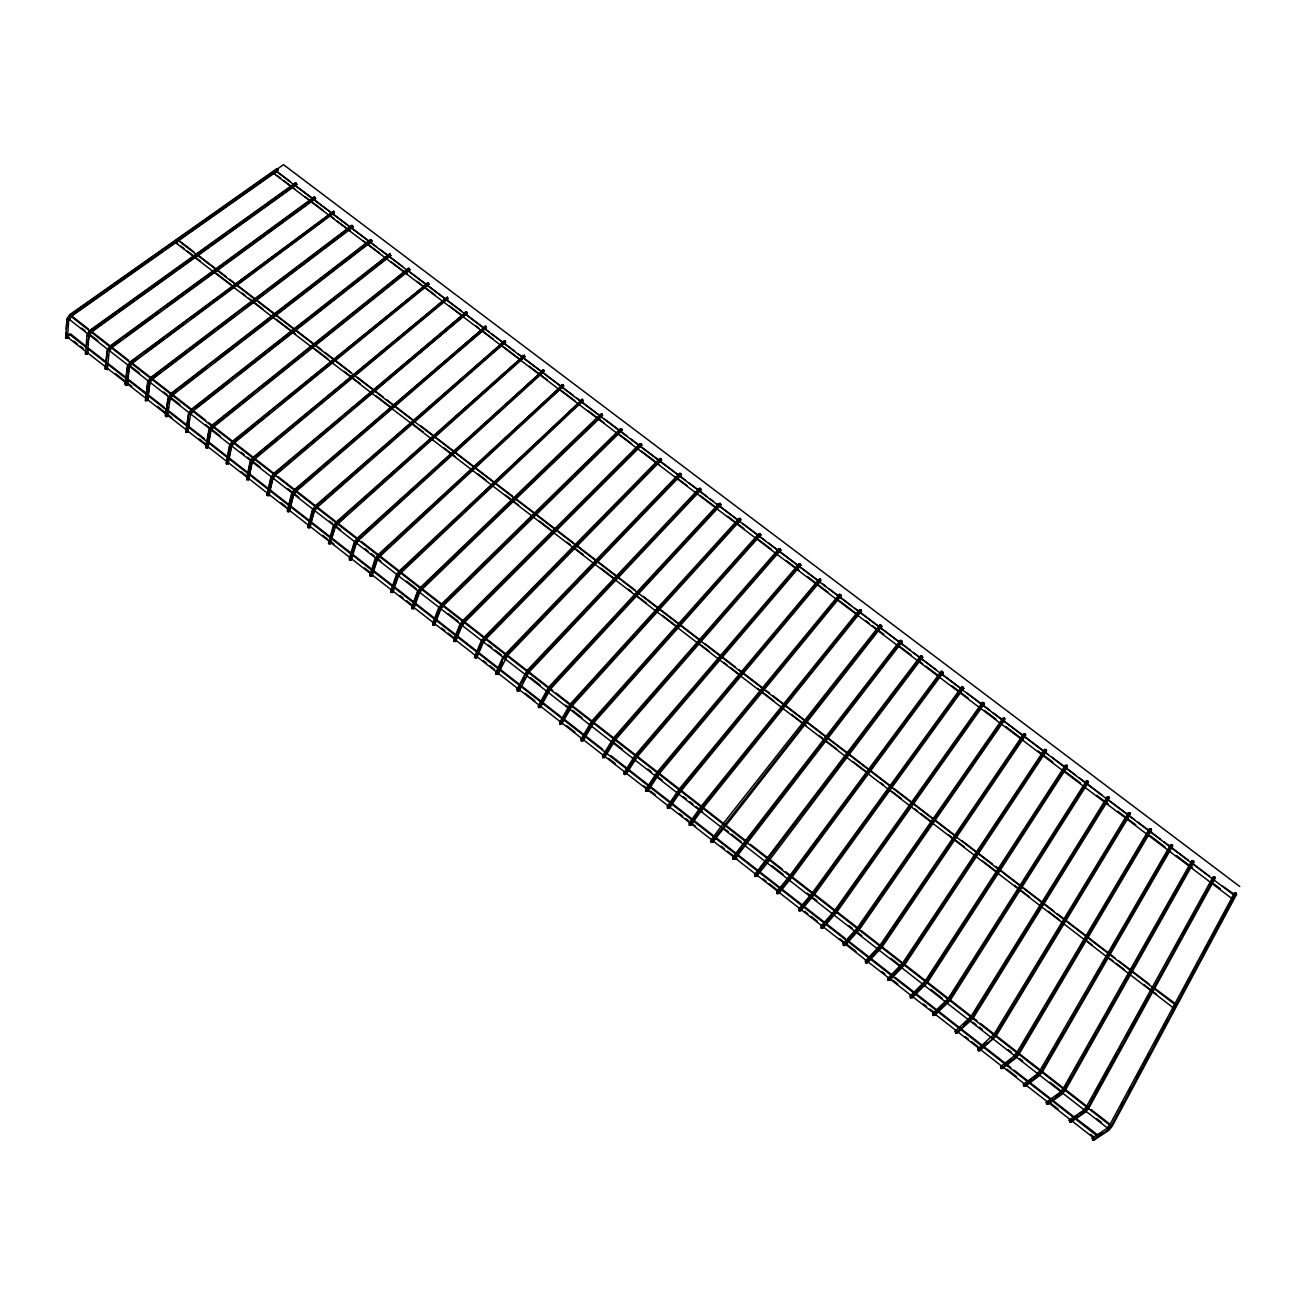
<?xml version="1.0" encoding="UTF-8"?>
<svg xmlns="http://www.w3.org/2000/svg" width="1305" height="1305" viewBox="0 0 1305 1305"><rect width="100%" height="100%" fill="white"/><g stroke="black" fill="none" stroke-linecap="round" stroke-linejoin="round"><path stroke-width="1.5" d="M758.939 533.549L760.815 534.952L758.939 533.549L591.72 721.176L581.035 739.283L581.329 740.881L583.058 740.849L593.759 722.758L760.815 534.952M778.955 548.671L780.83 550.09L778.955 548.671L613.464 738.092L602.502 756.019L602.796 757.634L604.509 757.585L615.52 739.69L780.83 550.09M799.035 563.842L800.927 565.261L799.035 563.842L635.29 755.073L624.018 772.821L624.328 774.436L626.041 774.403L637.329 756.672L800.927 565.261M819.165 579.061L657.165 772.12L645.616 789.672L645.926 791.303L647.639 791.254L659.221 773.718L821.057 580.48L819.752 578.816L819.687 580.415M839.376 594.313L841.268 595.749L839.376 594.313L679.122 789.199L667.279 806.572L667.605 808.219L669.318 808.154L681.177 790.814L841.268 595.749M859.587 610.267L861.023 609.712L861.528 611.05L703.216 807.958L691.046 825.119L689.334 825.184L689.007 823.537L701.144 806.343L859.62 609.614M879.929 624.965L881.837 626.416L879.929 624.965L723.231 823.553L710.801 840.534L711.143 842.198L712.856 842.133L881.837 626.416M1094.34 1139.869L1108.81 1130.326L1112.137 1126.297L1236.536 894.414L1236.178 893.142L1234.53 892.897L1109.935 1124.6L1106.624 1128.613L1092.187 1138.172L1092.725 1140.032L1094.34 1139.869L1093.802 1138.009L67.42 337.114L68.023 335.63L70.535 333.835L85.429 345.858M65.903 332.971L65.642 338.387L69.083 337.424M66.212 328.909L66.963 318.779L69.654 314.75L276.856 168.655L278.242 170.351L276.497 169.03M65.642 338.387L67.012 319.986L70.47 314.799L283.495 164.675L1239.75 886.503M67.469 338.468L68.79 319.04L71.938 315.745M900.303 640.364L902.228 641.799L900.303 640.364L743.703 842.997L732.676 857.613L733.019 859.277L734.715 859.212L902.228 641.799M1069.17 1120.212L1070.622 1122.349L1085.466 1112.154L1088.778 1108.124L1215.183 878.265L1214.808 877.009L1213.177 876.748L1086.592 1106.412L1083.297 1110.441L1069.17 1120.212L1070.801 1120.065L1071.323 1121.892M87.647 348.631L87.696 353.312L86.44 354.226L85.526 353.9L87.076 334.439L89.768 330.41L295.517 182.749L296.904 184.445L295.158 183.124M920.743 655.795L922.668 657.247L920.743 655.795L754.6 874.725L754.975 876.405L756.672 876.34L768.041 861.952L922.668 657.247M1046.235 1102.317L1046.74 1104.144L1048.372 1103.981L1062.221 1094.03L1065.5 1090.001L1193.879 862.181L1193.504 860.909L1191.889 860.664L1063.33 1088.305L1060.035 1092.334L1046.235 1102.317L1047.866 1102.154M1048.372 1103.981L1048.453 1103.035M88.006 344.651L88.887 334.7M87.337 353.981L88.952 335.923L91.66 331.878L296.904 184.445M1025.502 1086.135L1039.025 1075.973L1042.304 1071.943L1172.64 846.129L1172.265 844.857L1170.65 844.629L1040.134 1070.247L1036.855 1074.276L1023.365 1084.471L1023.854 1086.282L1025.583 1085.205M941.231 671.276L943.156 672.744L941.231 671.276L789.949 875.476L776.606 891.902L776.981 893.599L778.677 893.517L792.037 877.107L943.156 672.744M105.411 368.092L107.222 368.173L107.287 369.543L105.069 368.76L107.238 350.148L109.946 346.119L314.228 196.892L315.614 198.588L313.853 197.251M105.46 369.462L107.32 351.388L110.795 346.184L314.913 197.12M107.287 369.543L109.131 351.632L111.839 347.587L315.614 198.588M1000.56 1066.674L1001.049 1068.485L1002.697 1068.338L1015.926 1057.964L1019.189 1053.934L1151.467 830.127L1151.075 828.854L1149.493 828.642L1017.019 1052.254L1013.757 1056.283L1000.56 1066.674L1002.207 1066.544M961.785 686.805L963.71 688.273L961.785 686.805L812.33 892.897L798.693 909.128L799.068 910.825L800.764 910.743L814.418 894.545L963.71 688.273M977.853 1048.943L978.326 1050.737L979.973 1050.607L996.139 1035.991L1130.358 814.19L1129.967 812.901L1128.385 812.689L993.986 1034.327L977.853 1048.943L979.5 1048.812L986.596 1042.972M979.973 1050.607L980.071 1049.677M128.135 375.938L127.613 384.469L126.389 385.399L125.052 384.371L127.466 365.906L130.19 361.877L333.672 211.296L334.374 212.764L330.051 215.309M125.476 385.073L127.547 367.145L131.055 361.958L333.672 211.296M128.591 372.023L129.277 366.15M127.27 385.154L129.374 367.39L132.082 363.361L334.374 212.764M955.195 1031.276L955.668 1033.054L957.315 1032.924L973.155 1018.112L1109.315 798.285L1108.907 796.996L1107.341 796.8L971.018 1016.432L955.195 1031.276L956.859 1031.146L957.315 1032.924M982.404 702.384L984.329 703.852L982.404 702.384L834.776 910.384L820.829 926.403L821.237 928.116L822.917 928.034L836.88 912.016L984.329 703.852M932.618 1013.659L933.075 1015.421L934.739 1015.306L950.268 1000.283L1088.337 782.429L1087.913 781.14L1086.364 780.945L948.115 998.619L932.618 1013.659L933.352 1013.235M934.739 1015.306L934.853 1014.393M145.703 397.373L147.759 381.713L150.499 377.683L351.812 225.276L353.182 226.972L351.42 225.635M159.602 372.936L150.222 380.456L147.677 400.129L145.524 400.733L147.857 382.969L151.38 377.765L352.497 225.52M147.334 400.798L149.667 383.197L152.391 379.168L353.182 226.972M1002.99 718.631L1004.556 718.158L1005.013 719.463L859.408 929.568L845.134 945.375L843.454 945.473L843.046 943.743L857.303 927.92L1003.072 718.011M912.228 997.738L911.787 995.976L910.123 996.09L910.564 997.852L912.228 997.738L927.447 982.518L1067.408 766.622L1066.984 765.317L1065.451 765.138L925.31 980.854L910.123 996.09M889.798 980.234L889.358 978.473L887.694 978.587L888.118 980.332L889.798 980.234L904.691 964.803L1046.545 750.848L1046.121 749.559L1044.604 749.38L902.554 963.155L887.694 978.587M1023.707 734.291L1025.306 733.834L1025.746 735.139L882.017 947.153L867.433 962.78L865.753 962.878L865.329 961.133L879.896 945.505L1023.805 733.671M167.79 415.822L166.567 416.768L165.229 415.724L168.117 397.568L170.857 393.539L370.685 239.533L372.056 241.229L370.277 239.892M165.653 416.442L168.231 398.841L171.754 393.637L371.37 239.777M167.644 413.179L168.492 407.405M169.063 403.571L169.911 397.797M167.448 416.507L170.025 399.069L172.766 395.024L372.056 241.229M867.433 962.78L867.009 961.035L865.329 961.133M845.134 945.375L844.727 943.646L843.046 943.743M189.388 419.411L187.953 431.564L186.762 432.51L185.832 432.183L188.654 414.745L192.194 409.558L390.293 254.083L390.57 255.878L389.2 254.181L390.293 254.083M187.626 432.249L190.448 414.974L193.205 410.928L390.978 255.519M822.917 928.034L823.064 927.154M207.772 446.636L207.006 448.316L205.652 447.272L209.012 429.427L211.785 425.397L408.579 268.161L409.949 269.858L408.171 268.504M206.076 447.99L209.143 430.715L212.699 425.512L409.281 268.422M208.099 444.744L210.121 433.423M800.764 910.743L800.373 909.047L798.693 909.128M207.87 448.055L210.937 430.927L213.71 426.882L409.949 269.858M1086.364 780.945L1088.337 782.429M778.677 893.517L778.302 891.821L776.606 891.902M226.63 460.518L229.55 445.429L232.339 441.384L428.301 282.794L428.97 284.229L234.264 442.901L231.474 446.93L228.179 463.895L226.385 463.846L226.271 462.41M226.385 463.846L229.696 446.718L233.269 441.53L428.301 282.794M229.158 456.848L230.969 447.517M756.672 876.34L756.296 874.644L754.6 874.725M1107.341 796.8L1107.749 798.089L1105.612 801.531M734.715 859.212L734.894 858.364M1128.385 812.689L1128.792 813.977M246.629 478.299L250.152 461.481L252.958 457.435L447.387 297.214L448.055 298.649L254.883 458.952L252.093 462.981L248.537 479.783L246.759 479.734L247.493 478.022M246.759 479.734L250.315 462.786L253.904 457.582L447.387 297.214M251.93 461.693L248.537 479.783M712.856 842.133L713.036 841.301M691.046 825.119L691.226 824.287M1149.493 828.642L1151.467 830.127M267.052 494.236L270.82 477.581L273.626 473.536L466.538 311.683L467.19 313.102L275.567 475.053L272.761 479.098L268.977 495.737L266.742 494.954L267.917 493.959L268.977 495.737M267.182 495.688L271 478.902L274.605 473.699L466.538 311.683M269.678 490.615L273.316 476.325M669.318 808.154L668.992 806.523L667.279 806.572M1170.65 844.629L1172.64 846.129M647.639 791.254L647.851 790.422M287.671 511.674L291.749 495.052L295.37 489.864L485.721 326.185L486.374 327.604L296.333 491.202L293.511 495.248L288.601 512L287.247 510.94L291.553 493.73L294.375 489.685L485.721 326.185M626.041 774.403L625.748 772.772L624.018 772.821M1191.889 860.664L1193.879 862.181M604.509 757.585L604.215 755.987M308.078 526.258L312.352 509.929L315.19 505.9L504.97 340.719L505.622 342.138L317.148 507.417L314.309 511.462L309.155 528.052L307.784 526.975L308.942 525.964M308.241 527.726L312.548 511.266L316.202 506.079L504.97 340.719M314.114 510.125L310.019 527.758M583.058 740.849L582.764 739.25L581.035 739.283M559.649 722.578L559.927 724.177L561.656 724.145L572.079 705.875L740.832 519.863L740.294 518.493L738.973 518.46L570.057 704.292L559.649 722.578L560.465 722.236M328.697 542.342L333.215 526.176L336.07 522.147L524.284 355.303L524.904 356.722L338.028 523.664L335.173 527.709L329.774 544.136L328.403 543.076L329.545 542.048M328.86 543.826L333.428 527.53L337.082 522.326L524.284 355.303M330.964 540.596L333.966 529.912M1234.53 892.897L1236.536 894.414M540.319 707.506L540.058 705.923L538.329 705.94L538.59 707.522L540.319 707.506L550.465 689.056L720.931 504.823L720.36 503.453L719.071 503.42L548.443 687.474L538.329 705.94M1231.692 897.334L1231.431 898.215L274.36 173.908L277.133 170.971M349.365 558.475L354.144 542.489L356.999 538.443L543.63 369.935L544.267 371.338L358.973 539.976L356.118 544.022L351.306 559.992L349.544 559.959L349.365 558.475L351.143 558.491L351.306 559.992M349.544 559.959L354.373 543.842L358.043 538.639L543.63 369.935M517.074 689.35L517.318 690.916L519.064 690.9L528.917 672.271L701.079 489.832L700.508 488.445L699.219 488.413L526.91 670.705L517.074 689.35L518.803 689.334L519.064 690.9M351.665 556.746L355.89 542.652M495.884 672.809L496.112 674.375L497.858 674.359L507.449 655.55L681.275 474.873L680.704 473.487L679.416 473.47L505.426 654.001L502.49 658.03L495.884 672.809L496.699 672.483M497.858 674.359L502.555 661.814M1172.82 1006.775L1172.494 1007.786L1175.397 1004.899L178.084 240.43L176.224 243.203L177.627 243.66M476.733 657.867L483.095 642.925L486.031 638.895L661.537 459.947L660.95 458.561L659.678 458.561L484.025 637.329L481.088 641.375L474.514 657.1L475.901 658.193L476.977 657.1M370.098 574.657L375.139 558.834L378.01 554.804L563.059 384.6L563.662 386.003L379.983 556.338L377.112 560.367L372.056 576.174L370.277 576.158L370.098 574.657L371.876 574.673L372.056 576.174M370.277 576.158L375.367 560.204L379.07 555.017L563.059 384.6M371.876 574.673L377.667 557.578L387.879 547.823M453.7 639.89L453.912 641.424L455.673 641.424L461.774 626.318L464.694 622.273L641.848 445.07L641.261 443.684L640.005 443.684L462.688 620.723L459.768 624.752L453.7 639.89L454.531 639.581M455.673 641.424L455.445 639.89M1110.898 1124.486L1110.506 1125.677L70.715 316.169M390.896 590.888L396.198 575.244L399.085 571.199L582.519 399.297L583.123 400.717L401.059 572.748L398.172 576.777L392.854 592.421L391.092 592.405L390.896 590.888L392.675 590.904L392.854 592.421M434.663 625.046L434.451 623.513L432.705 623.513L432.917 625.03L434.663 625.046L440.503 609.745L443.406 605.716L622.224 430.242L621.62 428.856L620.381 428.856L441.416 604.166L438.513 608.195L432.705 623.513M391.092 592.405L396.443 576.631L400.146 571.427L582.519 399.297M393.245 589.175L397.943 575.407M411.776 607.168L411.972 608.685L413.734 608.701L419.313 593.237L422.2 589.207L602.649 415.463L602.045 414.06L600.822 414.077L420.226 587.658L417.323 591.703L411.776 607.168L413.522 607.184L413.734 608.701M411.972 608.685L417.584 593.09L421.303 587.886L602.045 414.06M413.522 607.184L419.052 591.85M432.917 625.03L438.774 609.614L442.525 604.411L621.62 428.856M435.185 621.62L441.057 606.939M330.622 543.842L330.475 542.374M453.912 641.424L460.045 626.172L463.813 620.984L641.261 443.684M458.463 632.403L460.73 626.775M68.839 320.247L71.53 316.218L278.242 170.351M289.465 511.723L294.065 492.474L320.035 469.784M87.141 335.662L90.6 330.459L296.186 182.977M109.049 350.409L110.99 347.522L120.843 340.328M474.987 657.867L481.382 642.794L485.166 637.607L660.95 458.561M477.287 654.474L482.801 641.505M228.179 463.895L228.065 462.459M496.112 674.375L502.784 659.465L506.585 654.278L680.704 473.487M210.79 429.639L212.78 426.768L239.647 405.268M517.318 690.916L524.267 676.202L528.068 670.998L700.508 488.445M518.803 689.334L520.516 685.712M522.228 682.107L524.789 676.675M231.328 445.641L233.318 442.754L255.291 424.875M145.459 399.33L145.524 400.733M538.59 707.522L549.617 687.784L720.36 503.453M540.955 704.129L547.17 691.634M559.927 724.177L571.247 704.618L740.294 518.493M85.478 352.529L85.526 353.9M334.977 526.355L346.119 515.345M1121.109 1105.922L1123.034 1102.333M1128.825 1091.567L1130.75 1087.979M1136.541 1077.212L1141.353 1068.24M1143.294 1064.652L1149.069 1053.885M1154.86 1043.119L1159.688 1034.131M1161.613 1030.542L1167.388 1019.776M1173.179 1009.01L1175.104 1005.421M1181.857 992.86L1185.723 985.683M1187.648 982.094L1189.573 978.505M1191.498 974.917L1193.423 971.328M1195.364 967.739L1197.289 964.15M1203.08 953.384L1207.892 944.396M1209.817 940.807L1215.608 930.041M1217.532 926.452L1226.211 910.303M1228.136 906.714L1233.926 895.948M1236.178 893.142L1111.566 1125.22L1107.293 1130.407L1092.725 1140.032M581.329 740.881L592.943 721.502L760.26 533.598M1091.094 1100.392L1093.052 1096.836M1095.009 1093.28L1100.882 1082.595M1102.839 1079.039L1108.728 1068.371M1110.686 1064.815L1112.643 1061.259M1114.601 1057.686L1116.558 1054.13M1118.515 1050.574L1120.473 1047.018M1126.362 1036.349L1128.319 1032.793M1130.277 1029.237L1136.149 1018.553M1138.107 1014.996L1143.996 1004.328M1145.953 1000.772L1148.889 995.438M1174.353 949.175L1179.263 940.285M1182.2 934.951L1187.093 926.044M1190.03 920.71L1194.94 911.82M1201.791 899.373L1203.748 895.817M1209.621 885.133L1211.578 881.576M1214.808 877.009L1088.207 1107.032L1083.949 1112.219L1069.692 1122.055M1064.913 1087.636L1066.903 1084.112M1068.893 1080.589L1070.883 1077.049M1074.863 1070.002L1078.844 1062.955M1081.829 1057.654L1083.819 1054.13M1085.809 1050.607L1087.799 1047.083M1089.789 1043.56L1095.76 1032.973M1098.745 1027.688L1100.735 1024.164M1102.725 1020.624L1104.715 1017.101M1106.705 1013.577L1112.659 1003.007M1119.625 990.658L1121.615 987.135M1123.605 983.611L1129.575 973.024M1131.565 969.501L1133.556 965.977M1136.541 960.676L1138.531 957.152M1144.501 946.582L1146.491 943.042M1148.482 939.518L1150.472 935.995M1152.462 932.471L1155.447 927.186M1161.417 916.599L1163.408 913.076M1165.398 909.552L1167.388 906.013M1169.378 902.489L1172.363 897.204M1178.333 886.617L1184.304 876.047M1186.294 872.523L1192.264 861.936M1193.504 860.909L1064.913 1088.908L1060.688 1094.096L1046.74 1104.144M602.796 757.634L614.704 738.434L780.292 548.72M607.184 750.832L611.148 743.948M1042.777 1067.833L1044.799 1064.309M1047.866 1059.024L1049.905 1055.5M1051.928 1051.977L1053.967 1048.453M1057.017 1043.168L1059.056 1039.645M1061.096 1036.121L1063.135 1032.598M1071.275 1018.52L1073.314 1014.996M1075.353 1011.473L1077.392 1007.949M1084.504 995.617L1086.543 992.094M1093.672 979.761L1096.722 974.476M1098.761 970.953L1100.8 967.429M1102.839 963.906L1108.94 953.351M1111.99 948.066L1115.057 942.781M1117.08 939.257L1123.197 928.687M1126.248 923.402L1137.454 904.022M1144.567 891.69L1146.606 888.167M1153.734 875.851L1155.773 872.327M1158.824 867.042L1160.863 863.519M1162.902 859.995L1164.941 856.471M1167.991 851.186L1170.03 847.663M1172.265 844.857L1041.716 1070.834L1037.491 1076.021L1023.854 1086.282M1021.766 1046.382L1024.865 1041.145M1026.937 1037.654L1028.993 1034.164M1031.064 1030.673L1034.164 1025.436M1036.235 1021.946L1038.291 1018.455M1041.39 1013.218L1043.462 1009.727M1046.561 1004.491L1052.76 994.019M1055.859 988.782L1058.959 983.53M1061.03 980.039L1063.086 976.548M1066.185 971.312L1068.257 967.821M1075.499 955.603L1077.555 952.112M1080.654 946.875L1087.897 934.657M1090.996 929.421L1093.052 925.93M1101.322 911.967L1108.549 899.749M1110.62 896.258L1113.72 891.021M1115.791 887.531L1117.847 884.04M1120.946 878.787L1123.018 875.296M1126.117 870.06L1132.316 859.587M1135.415 854.351L1142.658 842.133M1145.757 836.896L1147.813 833.406M1151.075 828.854L1018.569 1052.825L1014.377 1058.012L1001.049 1068.485M624.328 774.436L636.53 755.432L800.389 563.907M625.748 772.772L627.787 769.379M631.881 762.593L633.92 759.2M1129.967 812.901L995.519 1034.881L991.327 1040.069L978.326 1050.737M995.65 1033.69L997.77 1030.2M1000.935 1024.98L1003.056 1021.489M1006.22 1016.252L1009.401 1011.016M1016.791 998.814L1019.955 993.578M1023.136 988.358L1025.241 984.867M1028.405 979.631L1031.586 974.411M1038.976 962.193L1042.14 956.973M1045.321 951.737L1047.426 948.246M1050.607 943.009L1053.771 937.789M1061.161 925.571L1063.281 922.097M1067.506 915.115L1069.627 911.624M1072.792 906.404L1080.181 894.186M1083.362 888.966L1085.466 885.475M1090.752 876.748L1098.141 864.546M1101.322 859.31L1103.426 855.819M1106.607 850.599L1109.772 845.363M1111.876 841.872L1120.342 827.925M1123.507 822.688L1125.628 819.214M504.187 658.16L505.051 656.774M974.868 1012.386L978.081 1007.199M998.439 974.362L1001.653 969.175M1004.866 963.987L1008.08 958.8M1011.293 953.629L1014.523 948.441M1016.66 944.983L1020.95 938.067M1028.454 925.963L1031.668 920.792M1034.881 915.604L1038.095 910.417M1041.308 905.23L1055.239 882.767M1058.453 877.58L1078.827 844.743M1082.041 839.555L1085.254 834.368M1088.468 829.197L1091.681 824.01M1094.895 818.822L1098.109 813.635M1108.907 796.996L972.535 1016.987L968.375 1022.174L955.668 1033.054M645.926 791.303L658.438 772.478L820.535 579.126M650.51 784.599L653.675 779.574M950.937 996.335L947.593 1001.392M961.801 979.207L963.987 975.781M968.326 968.93L971.589 963.791M974.851 958.653L978.114 953.515M981.376 948.376L984.623 943.238M986.808 939.812L988.978 936.386M993.317 929.535L996.58 924.397M999.842 919.258L1003.105 914.12M1013.969 896.992L1016.155 893.566M1020.494 886.715L1030.281 871.3M1033.527 866.161L1036.79 861.023M1038.976 857.597L1041.145 854.171M1045.484 847.32L1048.747 842.182M1052.009 837.043L1055.272 831.905M1058.534 826.766L1061.797 821.628M1066.136 814.777L1068.306 811.351M1072.661 804.5L1086.788 782.233M1087.913 781.14L949.616 999.157L933.075 1015.421M936.974 965.031L940.285 959.925M943.597 954.836L946.892 949.746M949.094 946.353L954.608 937.871M963.416 924.283L968.93 915.8M971.132 912.407L974.444 907.318M977.739 902.228L981.05 897.139M985.454 890.336L988.766 885.247M999.777 868.282L1005.29 859.783M1014.099 846.211L1017.411 841.121M1021.815 834.335L1024.017 830.942M1028.422 824.14L1031.733 819.051M1036.137 812.265L1046.055 796.996M1050.46 790.194L1060.378 774.925M1062.58 771.532L1065.875 766.443M1066.984 765.317L926.778 981.376L910.564 997.852M667.605 808.219L680.411 789.59L840.746 594.395M671.178 803.227L674.44 798.269M904.349 962.601L907.725 957.527M912.228 950.741L915.604 945.652M920.107 938.866L923.483 933.793M927.986 927.007L931.362 921.917M935.864 915.131L941.492 906.665M943.743 903.272L949.371 894.79M953.873 888.004L957.25 882.93M976.385 854.106L979.761 849.017M984.264 842.231L987.64 837.141M992.143 830.372L997.77 821.889M1000.021 818.496L1005.649 810.03M1010.152 803.244L1013.512 798.154M1018.014 791.368L1021.391 786.295M1025.893 779.509L1031.521 771.027M1033.772 767.634L1039.4 759.167M1042.777 754.078L1045.028 750.685M1046.121 749.559L904.022 963.661L888.118 980.332M885.133 939.943L890.842 931.542M897.677 921.461L899.961 918.1M904.512 911.379L907.937 906.339M912.505 899.618L915.914 894.577M923.907 882.816L927.317 877.776M931.884 871.055L935.31 866.014M939.861 859.294L943.287 854.253M948.98 845.852L954.689 837.467M956.973 834.107L962.666 825.706M968.375 817.305L974.068 808.904M976.352 805.544L982.061 797.143M984.329 793.783L993.464 780.341M995.731 776.981L999.157 771.94M1003.724 765.219L1007.134 760.179M1011.701 753.458L1018.536 743.377M1025.306 733.834L881.332 945.995L865.753 962.878M612.127 742.235L613.056 740.881M1233.241 896.796L1234.253 895.328L276.154 171.249M689.334 825.184L700.703 809.116M860.305 925.751L863.763 920.759M874.154 905.768L876.471 902.44M881.087 895.785L884.545 890.793M890.32 882.457L896.111 874.138M901.886 865.819L905.344 860.827M911.118 852.491L914.577 847.5M922.668 835.852L926.126 830.861M931.9 822.525L935.375 817.534M943.466 805.886L946.924 800.895M949.241 797.567L956.157 787.568M960.79 780.912L967.706 770.929M970.023 767.601L976.956 757.601M981.572 750.946L988.505 740.963M990.821 737.635L997.738 727.635M1004.556 718.158L858.723 928.393L843.454 945.473M1017.623 1053.363L1015.306 1056.234M836.652 909.895L842.557 901.576M848.446 893.256L855.525 883.289M861.414 874.97L864.954 869.978M874.383 856.684L877.922 851.692M896.78 825.086L900.319 820.095M909.748 806.8L913.288 801.808M921.542 790.161L928.622 780.194M934.511 771.875L941.59 761.908M947.479 753.589L951.019 748.597M956.924 740.278L963.987 730.311M969.892 721.991L976.956 712.008M983.872 702.53L836.179 910.841L821.237 928.116M971.654 1017.574L963.791 1025.192M711.143 842.198L881.348 625.062M963.253 686.952L811.841 895.67M902.049 965.912L903.223 964.297M880.565 946.663L872.654 955.293M942.683 671.406L787.307 881.12M813.716 893.354L799.068 910.825M733.019 859.277L901.739 640.478M922.178 655.909L754.975 876.405M768.368 859.31L766.149 862.197M700.263 809.54L861.023 609.712M591.312 723.949L597.935 716.38M548.051 690.247L556.207 681.259M526.519 673.494L527.758 671.977M776.981 893.599L788.448 879.554M657.948 773.343L661.863 768.678M664.473 765.562L668.388 760.897M672.303 756.231L676.218 751.566M678.828 748.45L682.743 743.785M685.353 740.669L689.252 736.004M691.862 732.888L695.777 728.223M698.387 725.107L702.302 720.442M704.912 717.342L710.132 711.111M712.742 707.995L716.657 703.33M719.267 700.214L723.166 695.549M725.776 692.433L729.691 687.768M732.301 684.652L736.216 679.987M738.826 676.887L750.571 662.875M753.181 659.759L757.079 655.094M759.689 651.978L763.604 647.313M766.214 644.197L770.129 639.532M772.739 636.432L797.518 606.858M800.128 603.758L804.043 599.077M806.653 595.977L818.398 581.965M356.673 541.232L360.947 537.04M618.276 734.764L620.935 731.714M626.27 725.613L630.266 721.029M632.925 717.978L642.256 707.277M644.931 704.227L650.249 698.126M654.245 693.542L658.242 688.958M663.576 682.858L666.235 679.807M680.9 663.005L683.559 659.955M688.893 653.854L692.89 649.27M695.549 646.22L704.879 635.535M707.538 632.468L712.873 626.367M716.869 621.784L720.866 617.216M726.2 611.099L728.859 608.048M734.193 601.948L738.19 597.364M743.524 591.247L747.52 586.679M751.517 582.095L756.835 575.994M760.848 571.411L767.503 563.776M770.162 560.726L775.496 554.609M314.864 508.673L316.136 507.237M924.788 983.627L914.756 993.203M601.964 711.845L606.009 707.31M631.587 678.567L639.662 669.498M643.708 664.963L647.737 660.428M654.474 652.859L657.165 649.841M665.24 640.771L667.932 637.737M673.315 631.685L682.743 621.098M685.435 618.081L690.818 612.029M696.201 605.977L700.247 601.442M706.984 593.889L711.013 589.354M716.396 583.302L724.471 574.233M727.162 571.199L732.562 565.147M737.945 559.111L741.974 554.576M748.711 547.007L754.094 540.955M574.967 701.062L577.675 698.077M585.847 689.089L595.357 678.6M600.806 672.613L604.884 668.111M613.04 659.123L617.118 654.637M625.274 645.649L632.077 638.161M638.879 630.674L642.957 626.172M651.113 617.183L659.286 608.195M664.718 602.209L668.796 597.723M676.969 588.734L682.401 582.731M685.125 579.746L696.005 567.757M702.808 560.269L708.24 554.282M715.042 546.795L724.569 536.306M728.647 531.82L734.079 525.817M191.003 412.217L192.292 410.814M563.14 673.788L567.284 669.302M578.36 657.345L585.293 649.857M594.982 639.385L604.672 628.928M611.605 621.441L617.135 615.471M619.908 612.469L622.681 609.484M628.227 603.497L633.757 597.511M643.463 587.054L651.766 578.082M660.069 569.094L669.775 558.638M676.691 551.15L683.624 543.679M691.927 534.707L698.844 527.22M708.55 516.764L718.239 506.291M129.929 364.65L137.743 358.418M844.727 943.646L847.483 940.726M537.546 661.619L547.333 651.244M559.927 637.917L568.311 629.026M578.099 618.668L589.289 606.809M603.285 591.997L611.67 583.107M617.265 577.185L620.054 574.233M625.65 568.295L634.051 559.421M636.84 556.452L641.032 552.015M648.03 544.609L662.026 529.797M669.008 522.392L683.004 507.58M691.389 498.689L699.774 489.799L701.079 489.832M89.507 333.199L115.623 313.999M513.354 647.949L521.821 639.14M524.659 636.204L530.303 630.331M545.833 614.198L564.2 595.129M578.311 580.464L599.501 558.458M609.386 548.198L633.398 523.256M644.686 511.527L667.279 488.054M486.325 637.166L514.839 608.114M521.967 600.855L527.677 595.047M537.66 584.868L540.498 581.965M551.917 570.35L578.996 542.75M583.27 538.378L590.398 531.119M598.962 522.408L603.236 518.052M618.913 502.066L653.136 467.206M463.569 622.012L640.592 445.07L641.848 445.07M442.313 605.471L448.121 599.762M468.462 579.828L472.818 575.554M481.529 567.006L488.788 559.878M493.16 555.604L517.84 531.396M532.375 517.139L536.73 512.881M545.441 504.334L552.7 497.205M557.072 492.931L587.576 463.014M597.739 453.047L600.643 450.192M610.805 440.225L616.629 434.532M889.358 978.473L896.6 971.426M424.043 586.141L426.98 583.319M437.24 573.45L456.293 555.114M460.698 550.889L463.634 548.067M472.426 539.601L491.479 521.266M495.884 517.025L498.804 514.203M507.612 505.753L526.665 487.401M531.053 483.176L535.458 478.951M544.25 470.485L561.835 453.553M567.708 447.909L572.096 443.684M579.436 436.637L597.021 419.704M405.904 566.925L419.215 554.364M428.089 545.979L442.884 532.016M450.274 525.034L466.554 509.668M472.459 504.089L490.207 487.32M494.644 483.127L499.081 478.951M503.518 474.759L513.876 464.972M516.829 462.182L519.798 459.393M525.703 453.814L541.983 438.447M549.372 431.466L562.683 418.889M571.557 410.504L583.123 400.717M395.35 540.906L407.274 529.846M416.23 521.543L432.64 506.34M435.625 503.567L443.096 496.667M447.566 492.507L459.507 481.447M468.462 473.16L483.388 459.327M487.858 455.184L496.814 446.881M499.799 444.108L514.708 430.291M520.679 424.761L532.619 413.701M540.091 406.785L563.662 386.003M365.465 532.929L377.504 521.984M385.024 515.132L389.543 511.022M394.061 506.911L407.6 494.595M412.119 490.484L418.138 485.02M424.158 479.539L437.713 467.223M440.715 464.482L446.734 459.001M452.753 453.52L476.847 431.629M482.866 426.148L505.443 405.61M511.462 400.129L534.039 379.592M934.282 1013.528L936.99 1011.114M939.698 1008.683L942.406 1006.269M353.704 508.575L358.255 504.497M362.806 500.435L382.544 482.817M390.146 476.048L394.697 471.97M399.248 467.908L406.834 461.138M409.868 458.414L420.504 448.936M426.572 443.521L431.123 439.442M437.208 434.027L467.565 406.915M473.633 401.5L481.219 394.714M484.269 392.006L503.991 374.388M510.076 368.972L517.661 362.186M520.695 359.479L524.904 356.722M322.27 501.87L328.387 496.504M331.454 493.812L352.888 475.036M355.939 472.345L360.539 468.316M366.656 462.949L371.256 458.936M375.84 454.907L381.974 449.54M385.024 446.848L412.592 422.706M418.709 417.339L424.843 411.972M429.427 407.943L466.179 375.742M470.762 371.713L476.896 366.346M481.48 362.317L487.613 356.95M490.664 354.275L505.622 342.138M324.668 465.803L327.751 463.145M333.933 457.827L338.566 453.846M343.199 449.866L347.831 445.886M352.448 441.889L357.081 437.909M360.18 435.25L412.657 390.097M417.29 386.117L421.923 382.12M426.556 378.14L431.188 374.16M435.821 370.163L441.987 364.862M445.087 362.203L486.374 327.604M277.72 472.263L280.82 469.637M287.051 464.384L290.167 461.742M294.832 457.81L297.948 455.168M304.179 449.915L307.279 447.289M311.96 443.341L315.076 440.715M319.741 436.767L324.407 432.82M327.522 430.193L332.188 426.246M335.303 423.619L341.535 418.367M344.634 415.724L349.316 411.793M352.415 409.15L467.19 313.102M257.069 456.195L261.767 452.297M264.915 449.687L269.613 445.788M272.761 443.178L277.459 439.279M280.608 436.686L285.306 432.771M288.454 430.177L293.152 426.262M296.3 423.668L300.998 419.753M304.13 417.16L307.279 414.55M311.977 410.651L315.125 408.041M319.823 404.142L322.971 401.532M327.669 397.634L330.818 395.04M333.95 392.43L338.664 388.531M341.796 385.921L346.494 382.022M349.642 379.412L354.34 375.514M357.488 372.904L362.186 369.005M365.335 366.395L368.467 363.801M373.181 359.903L376.313 357.293M381.027 353.394L384.159 350.784M388.874 346.885L392.006 344.275M395.138 341.682L399.852 337.767M402.984 335.173L407.698 331.258M410.83 328.664L415.545 324.749M418.677 322.156L423.391 318.257M426.523 315.647L429.655 313.037M434.369 309.138L437.501 306.544M440.65 303.935L445.348 300.036M258.423 422.314L263.121 418.481M266.269 415.92L269.401 413.375M280.379 404.42L283.528 401.875M288.226 398.041L340.001 355.874M343.133 353.312L347.848 349.479M350.98 346.934L354.112 344.373M357.26 341.812L410.602 298.372M413.734 295.827L424.712 286.872M428.97 284.229L427.192 282.875M242.812 402.739L245.976 400.211M249.141 397.682L252.305 395.154M263.365 386.296L291.831 363.54M294.995 360.996L298.16 358.467M301.325 355.939L304.489 353.41M313.967 345.825L344.014 321.797M347.179 319.268L350.327 316.74M353.492 314.211L356.656 311.683M359.821 309.155L396.182 280.069M399.346 277.541L402.511 275.012M405.676 272.484L408.84 269.956M1006.579 1063.102L1010.935 1059.676M389.2 254.181L191.28 409.444L188.524 413.473L185.832 432.183M197.071 407.062L228.946 382.039M238.505 374.519L265.584 353.247M268.781 350.735L271.962 348.239M275.143 345.743L302.238 324.456M305.419 321.96L308.616 319.448M311.797 316.952L345.254 290.672M348.451 288.16L381.908 261.881M385.089 259.385L388.286 256.873M448.055 298.649L446.914 298.731M173.483 393.686L176.681 391.206M181.509 387.487L205.586 368.907M215.227 361.485L239.304 342.905M244.133 339.186L268.21 320.606M271.424 318.126L274.637 315.647M277.851 313.167L303.527 293.364M306.74 290.885L337.245 267.346M340.458 264.866L370.963 241.343M164.463 369.266L187.104 352.105M190.334 349.658L214.607 331.274M217.837 328.811L235.634 315.337M245.34 307.98L263.137 294.506M271.228 288.372L295.501 269.988M298.731 267.541L316.528 254.051M324.619 247.917L344.031 233.22M1030.95 1079.839L1023.365 1084.471M1033.935 1077.587L1036.904 1075.353M145.883 352.35L163.81 339.023M167.073 336.592L183.369 324.456M191.525 318.404L209.453 305.06M212.715 302.63L235.52 285.648M238.782 283.218L255.079 271.097M258.341 268.667L281.162 251.686M284.425 249.271L326.788 217.739M125.769 336.723L158.59 312.711M166.812 306.724L183.222 294.718M186.501 292.32L202.928 280.314M206.206 277.916L222.633 265.91M225.912 263.512L265.306 234.721M268.602 232.306L285.012 220.317M288.291 217.919L304.718 205.913M307.996 203.515L314.57 198.719M1049.383 1101.061L1052.434 1098.859M1055.468 1096.673L1061.569 1092.269M118.934 311.634L133.811 300.949M137.123 298.568L175.147 271.261M178.459 268.879L208.229 247.51M211.524 245.144L226.418 234.46M229.713 232.078L282.63 194.086M285.942 191.704L295.86 184.592M69.442 317.05L162.521 251.392M165.637 249.206L229.011 204.494M232.257 202.21L277.215 170.498M1070.801 1120.065L1077.033 1115.759M1080.149 1113.605L1084.814 1110.376M544.267 371.338L542.44 369.968M1092.187 1138.172L1093.802 1138.009M1096.999 1135.905L1101.763 1132.756M622.224 430.242L620.381 428.856M661.537 459.947L660.265 459.947M681.275 474.873L679.416 473.47M720.931 504.823L719.626 504.79M732.676 857.613L734.372 857.532M740.832 519.863L738.973 518.46M474.759 656.333L475.575 656.007M70.454 319.382L68.79 319.04L1108.141 1128.548M1234.514 894.447L1222.475 886.062M178.084 240.43L179.177 240.087M205.978 446.571L206.859 446.31M165.572 415.039L166.453 414.778M275.551 174.462L274.36 173.908M125.394 383.686L126.291 383.442M1175.707 1003.888L1154.077 987.901M86.375 352.285L87.288 352.611M277.345 171.803L290.363 181.623M295.24 185.326L348.924 225.895M352.187 228.342L376.574 246.792M379.837 249.239L402.609 266.465M409.118 271.375L461.171 310.721M464.417 313.167L488.82 331.617M492.083 334.08L514.855 351.29M518.101 353.737L540.874 370.946M544.136 373.409L573.417 395.546M576.663 397.992L599.435 415.218M604.329 418.905L627.101 436.115M630.348 438.562L658.014 459.474M661.26 461.921L685.663 480.371M688.909 482.834L706.804 496.357M710.067 498.804L713.313 501.267M716.576 503.73L737.717 519.7M742.594 523.403L765.366 540.613M768.629 543.059L797.91 565.196M801.156 567.659L817.419 579.942M822.313 583.629L825.559 586.092M828.806 588.555L851.594 605.765M854.84 608.228L858.086 610.675M861.349 613.138L877.613 625.438M880.875 627.884L910.156 650.021M913.402 652.484L936.174 669.693M941.052 673.38L958.947 686.903M967.087 693.053L989.859 710.263M993.105 712.726L1022.386 734.846M1025.648 737.309L1048.421 754.518M1051.667 756.982L1076.07 775.415M1079.333 777.878L1102.105 795.088M1110.229 801.237L1126.509 813.521M1131.386 817.207L1134.632 819.671M1137.895 822.134L1160.667 839.343M1163.913 841.807L1188.317 860.24M1191.579 862.703L1209.474 876.226M277.182 175.686L280.428 178.149M283.674 180.612L295.06 189.209M304.815 196.582L308.078 199.045M311.324 201.508L322.71 210.105M330.834 216.255L334.096 218.718M337.343 221.181L350.344 231.018M363.361 240.838L379.625 253.137M391.011 261.75L407.258 274.034M417.013 281.407L434.908 294.93M449.54 306.006L460.926 314.603M475.558 325.679L478.805 328.126M482.067 330.589L493.453 339.202M503.208 346.575L519.472 358.859M529.226 366.248L547.105 379.771M561.737 390.831L574.755 400.668M587.756 410.504L604.019 422.787M620.283 435.087L631.669 443.684M641.424 451.073L659.302 464.596M678.812 479.343L686.952 485.493M699.953 495.329L716.217 507.612M727.603 516.225L743.866 528.525M758.499 539.585L771.5 549.421M786.148 560.481L799.149 570.318M807.273 576.467L828.414 592.437M839.8 601.05L856.064 613.35M865.819 620.723L869.065 623.186M872.327 625.633L875.573 628.097M878.836 630.56L883.713 634.246M899.961 646.53L911.347 655.143M919.487 661.292L922.733 663.756M925.979 666.202L937.365 674.816M951.998 685.875L958.506 690.802M961.752 693.249L968.261 698.175M984.525 710.458L995.911 719.071M1005.666 726.445L1023.544 739.968M1038.176 751.028L1052.825 762.104M1064.195 770.7L1080.458 783M1096.722 795.283L1108.108 803.896M1117.863 811.27L1135.742 824.793M1150.39 835.852L1165.022 846.929M1176.409 855.525L1192.656 867.825M1213.797 883.811L1220.306 888.721M179.486 240.887L194.037 252.044M197.267 254.508L226.352 276.807M229.598 279.286L321.715 349.903M324.945 352.383L350.817 372.202M357.276 377.161L383.132 396.981M386.362 399.461L412.233 419.28M420.308 425.479L512.425 496.079M515.671 498.559L573.841 543.157M577.087 545.637L635.274 590.235M643.349 596.434L699.92 639.793M704.765 643.512L735.465 667.051M738.712 669.514L762.952 688.11M766.182 690.573L769.412 693.053M772.642 695.532L889.015 784.729M893.86 788.448L953.661 834.287M961.736 840.485L992.452 864.024M995.682 866.487L1019.923 885.084M1023.153 887.547L1053.869 911.086M1057.099 913.565L1107.211 951.981M1110.441 954.444L1115.286 958.164M1118.515 960.643L1149.232 984.182M180.857 246.123L184.103 248.603M187.333 251.082L200.252 261M214.787 272.141L230.952 284.539M242.257 293.201L245.487 295.68M248.717 298.16L263.251 309.318M276.187 319.219L295.566 334.08M314.962 348.957L327.881 358.859M344.031 371.256L360.196 383.637M376.346 396.035L390.88 407.176M411.891 423.277L423.195 431.955M444.206 448.055L455.51 456.734M478.119 474.074L486.21 480.273M505.59 495.133L518.509 505.051M539.52 521.152L550.824 529.814M566.99 542.211L570.22 544.691M575.065 548.41L583.139 554.592M600.904 568.23L613.839 578.131M628.374 589.289L631.604 591.769M636.449 595.472L646.138 602.91M662.304 615.308L676.838 626.449M701.079 645.029L709.153 651.228M723.688 662.369L726.918 664.849M730.148 667.328L741.468 676.006M757.618 688.388L773.767 700.785M791.548 714.406L806.082 725.547M819.018 735.465L822.248 737.945M825.478 740.424L836.782 749.086M852.932 761.484L865.867 771.385M880.402 782.543L883.632 785.023M891.707 791.205L901.396 798.644M914.332 808.562L917.562 811.041M920.792 813.504L930.481 820.943M948.262 834.564L951.492 837.043M954.722 839.523L964.411 846.961M982.176 860.582L996.726 871.74M1014.491 885.361L1029.025 896.519M1048.421 911.379L1059.725 920.058M1087.196 941.117L1092.04 944.82M1109.805 958.457L1113.035 960.937M1116.281 963.416L1124.355 969.599M1143.735 984.476L1150.194 989.418M1153.424 991.898L1156.654 994.377M176.224 243.203L1173.113 1007.672M72.379 316.511L88.446 329.023M91.66 331.519L128.608 360.294M131.821 362.79L191.264 409.069M194.478 411.564L205.733 420.324M208.947 422.82L273.218 472.85M278.03 476.602L335.874 521.641M339.088 524.137L356.771 537.888M361.583 541.64L377.651 554.152M380.864 556.648L398.531 570.416M401.744 572.911L552.782 690.492M555.995 692.988L745.579 840.583M750.408 844.335L782.543 869.342M785.757 871.838L856.455 926.876M861.267 930.628L901.445 961.899M904.659 964.395L976.956 1020.689M980.169 1023.185L1017.117 1051.961M1020.331 1054.456L1039.612 1069.464M1042.825 1071.96L1086.217 1105.743M1091.029 1109.495L1110.31 1124.502M81.726 328.159L84.939 330.654M89.768 334.423L97.81 340.687M129.978 365.743L139.619 373.246M163.761 392.038L166.975 394.55M170.188 397.046L179.845 404.566M205.57 424.614L208.8 427.11M212.014 429.622L220.056 435.886M240.968 452.166L244.182 454.678M247.395 457.174L260.266 467.206M287.606 488.494L298.861 497.27M329.431 521.07L332.644 523.566M335.858 526.078L340.687 529.83M364.813 548.622L368.026 551.134M371.256 553.646L374.47 556.142M377.683 558.654L380.897 561.15M406.638 581.198L416.295 588.718M448.463 613.774L458.104 621.278M488.674 645.078L491.887 647.59M495.101 650.102L501.544 655.11M530.499 677.654L540.139 685.174M565.881 705.206L569.094 707.718M572.308 710.23L581.965 717.734M614.133 742.79L622.175 749.054M647.916 769.102L651.13 771.598M657.557 776.622L662.385 780.374M683.298 796.654L686.512 799.166M689.741 801.662L692.955 804.174M696.169 806.686L702.596 811.694M725.123 829.23L728.337 831.725M731.55 834.238L741.207 841.758M771.761 865.558L783.033 874.317M807.159 893.109L810.372 895.621M813.586 898.117L816.8 900.629M848.968 925.685L852.198 928.181M857.01 931.949L861.838 935.701M890.793 958.262L900.45 965.765M931.003 989.565L942.275 998.341M972.829 1022.141L976.042 1024.653M979.272 1027.149L982.486 1029.661M1008.21 1049.693L1011.44 1052.205M1019.482 1058.469L1022.696 1060.981M1050.036 1082.269L1059.693 1089.789M1096.689 1118.597L1101.518 1122.349M88.642 348.37L104.71 360.898M107.924 363.41L164.153 407.258M167.366 409.77L204.314 438.578M207.528 441.09L246.09 471.17M249.304 473.666L308.747 520.026M311.96 522.538L350.523 552.602M353.737 555.114L392.283 585.178M395.497 587.69L413.179 601.475M416.393 603.987L434.059 617.771M437.273 620.267L560.987 716.755M564.2 719.251L602.763 749.331M610.789 755.595L647.737 784.419M650.95 786.915L756.982 869.619M760.195 872.132L801.971 904.708M805.185 907.203L845.346 938.54M848.56 941.036L891.951 974.868M895.165 977.38L1010.837 1067.588M1014.05 1070.1L1050.998 1098.924M1054.212 1101.42L1073.493 1116.46M1076.707 1118.972L1096.543 1133.996L1096.151 1135.171L69.328 334.276M73.896 341.176L77.109 343.688M80.323 346.2L83.536 348.696M115.656 373.768L125.28 381.272M128.494 383.784L131.707 386.296M157.399 406.344L171.852 417.616M199.159 438.92L207.185 445.184M240.903 471.497L247.33 476.504M281.064 502.817L285.877 506.585M322.808 535.393L327.637 539.161M330.834 541.657L334.047 544.169M364.568 567.969L369.38 571.737M399.901 595.537L403.115 598.049M406.312 600.545L411.14 604.313M441.645 628.113L444.858 630.625M448.072 633.137L454.499 638.145M483.405 660.689L486.618 663.201M489.832 665.713L494.644 669.465M525.165 693.281L534.789 700.785M566.908 725.857L574.934 732.121M608.668 758.433L615.095 763.441M644.001 786.001L647.198 788.497M650.412 791.009L655.24 794.761M679.318 813.553L682.531 816.065M685.745 818.578L688.958 821.073M692.172 823.586L695.386 826.098M721.078 846.146L724.291 848.642M727.505 851.154L737.129 858.674M762.838 878.722L766.051 881.218M769.249 883.73L777.291 889.994M804.581 911.298L807.795 913.794M811.009 916.306L817.436 921.314M839.914 938.866L843.128 941.362M846.341 943.874L855.982 951.394M881.674 971.442L884.888 973.938M892.914 980.202L897.726 983.97M923.418 1004.018L926.632 1006.514M929.845 1009.026L933.059 1011.538M965.178 1036.594L968.392 1039.106M971.605 1041.602L978.016 1046.61M1006.938 1069.17L1016.562 1076.69M1050.297 1103.002L1058.322 1109.266M1090.442 1134.322L1093.655 1136.834M485.215 327.669L484.579 326.25M466.048 313.184L465.396 311.748M523.729 356.771L523.093 355.352M504.448 342.204L503.812 340.784M581.916 400.733L581.296 399.33M562.471 386.035L561.851 384.632M640.592 445.07L640.005 443.684M699.774 489.799L699.219 488.413"/></g></svg>
